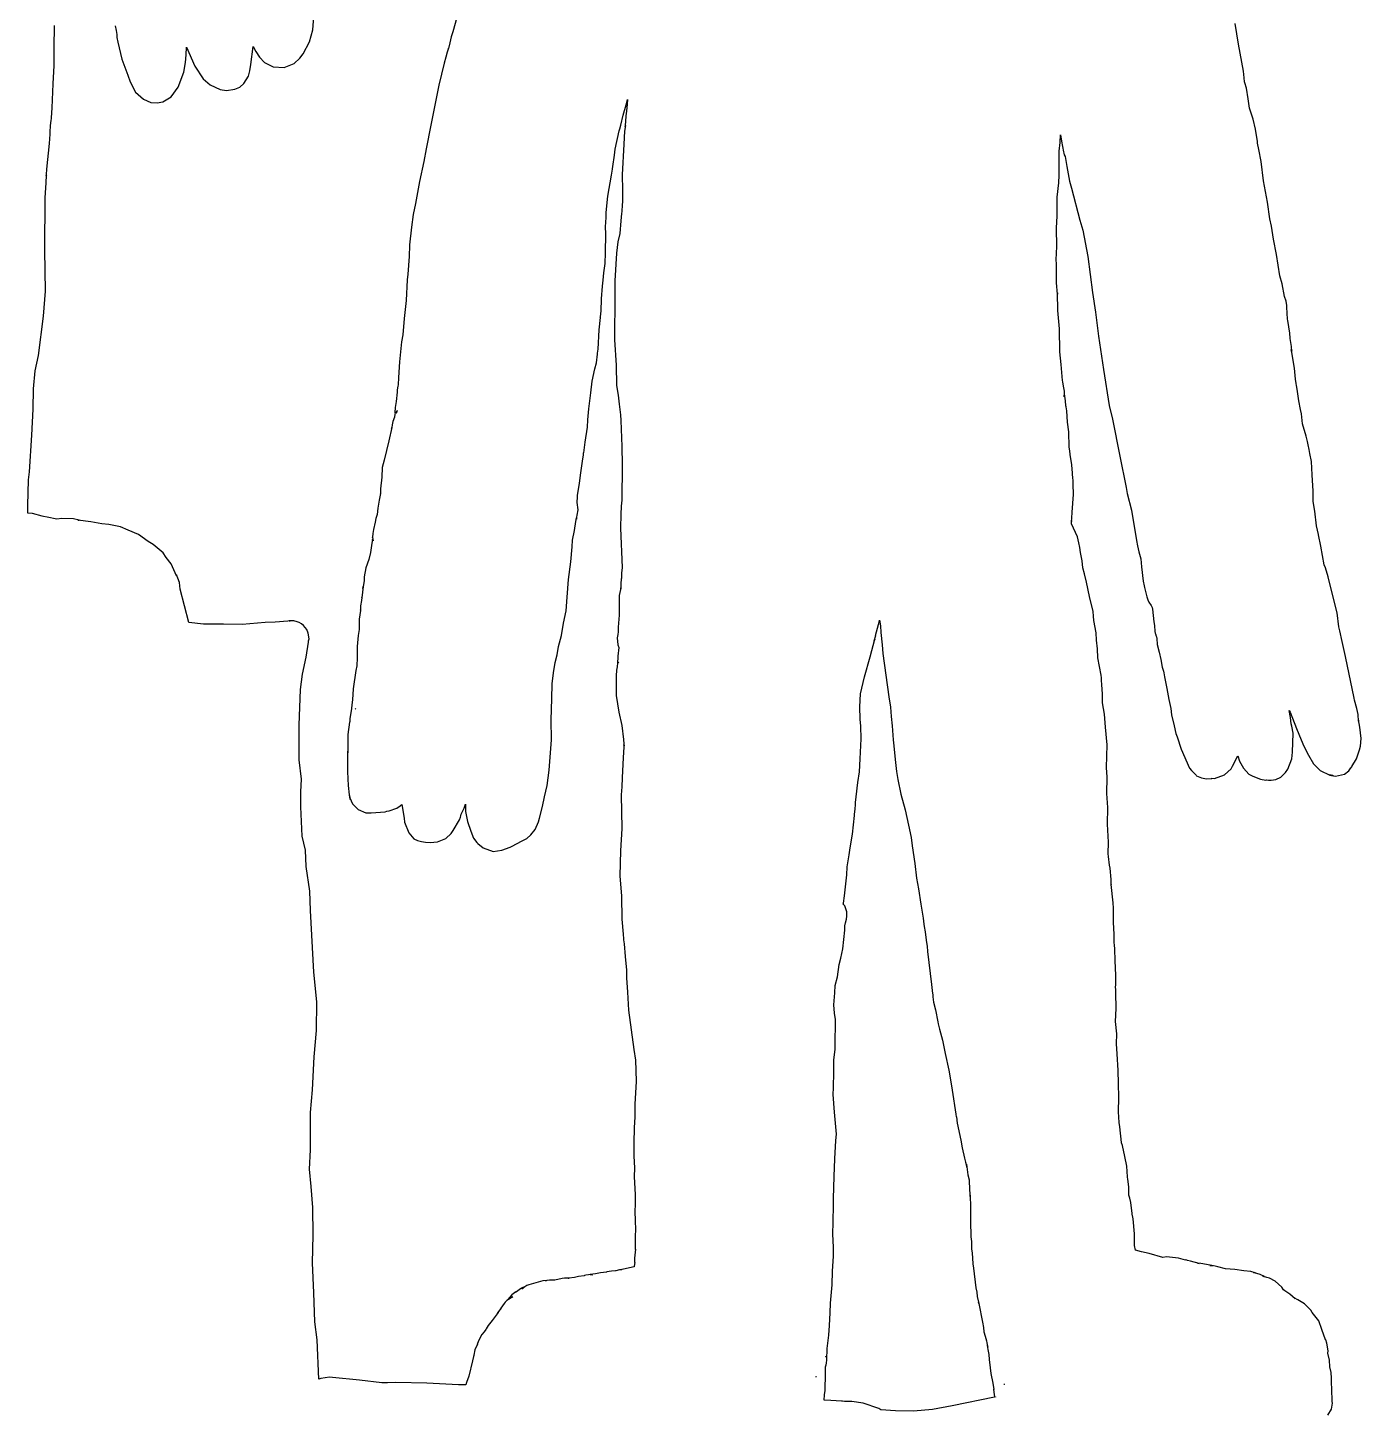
# Model space of a CAD drawing. Extents: x -40 to 800, y 150 to 800.
# Drawn here: x 366.1 to 500.6, y 520.6 to 660.3 of the extents above; entities that cross this region are included whole.
import ezdxf

# ---------------------------------------------------------------- set-up
doc = ezdxf.new("R2010")
doc.units = 0

msp = doc.modelspace()

# ---------------------------------------------------------------- linework, layer by layer
for p, q in [((394.835625, 660.10675), (395.014, 662.318)), ((409.376, 661.347), (408.964, 659.899)), ((368.766, 658.274), (368.821, 660.533)), ((374.925, 660.501), (375.028, 660.011)), ((375.028, 660.011), (375.083, 659.627)), ((375.083, 659.627), (375.08, 659.592)), ((375.08, 659.592), (375.103, 659.313)), ((394.509016, 658.894063), (394.835625, 660.10675)), ((408.809, 659.385), (408.65, 658.776)), ((408.964, 659.899), (408.809, 659.385)), ((488.169, 658.66), (487.836, 660.739)), ((368.776, 656.488), (368.766, 658.274)), ((375.103, 659.313), (375.19, 658.832)), ((375.19, 658.832), (375.600875, 657.145375)), ((382.07, 657.572), (382.108, 658.358)), ((382.108, 658.358), (382.953, 656.44)), ((388.611, 656.59), (388.822, 658.426)), ((388.822, 658.426), (389.115, 657.92)), ((393.875, 657.672), (394.509016, 658.894063)), ((408.516, 658.232875), (408.382, 657.836)), ((408.524, 658.206), (408.516, 658.232875)), ((408.65, 658.776), (408.524, 658.206)), ((488.685, 655.935), (488.169, 658.66)), ((375.600875, 657.145375), (376.2, 655.512)), ((381.846, 655.806), (382.02325, 656.8)), ((382.02325, 656.8), (382.07, 657.572)), ((388.496, 655.97), (388.611, 656.59)), ((389.115, 657.92), (389.487, 657.334)), ((389.487, 657.334), (389.992, 656.798625)), ((389.992, 656.798625), (390.836, 656.345)), ((391.97125, 656.304125), (392.973, 656.69)), ((392.973, 656.69), (393.548875, 657.21925)), ((393.548875, 657.21925), (393.875, 657.672)), ((408.08, 656.725), (407.56, 654.514)), ((408.27, 657.329), (408.08, 656.725)), ((408.382, 657.836), (408.27, 657.329)), ((368.675, 654.641), (368.776, 656.488)), ((376.2, 655.512), (376.430125, 654.856)), ((381.271, 654.317), (381.846, 655.806)), ((382.953, 656.44), (383.803125, 655.146125)), ((387.897, 654.679), (388.349125, 655.417125)), ((388.349125, 655.417125), (388.496, 655.97)), ((390.836, 656.345), (391.97125, 656.304125)), ((488.752, 655.251), (488.685, 655.935)), ((488.796375, 654.85525), (488.752, 655.251)), ((368.564, 652.234), (368.675, 654.641)), ((376.430125, 654.856), (376.967, 653.816)), ((376.967, 653.816), (377.763125, 653.086)), ((380.557, 653.343), (381.271, 654.317)), ((383.803125, 655.146125), (384.510422, 654.535234)), ((384.510422, 654.535234), (385.509, 654.09)), ((385.509, 654.09), (386.133, 653.962)), ((386.133, 653.962), (386.99325, 654.093625)), ((386.99325, 654.093625), (387.477375, 654.321578)), ((387.477375, 654.321578), (387.897, 654.679)), ((407.56, 654.514), (406.738, 650.495)), ((488.804, 654.752), (488.796375, 654.85525)), ((488.972, 654.194125), (488.804, 654.752)), ((489.167, 653.148), (488.972, 654.194125)), ((377.763125, 653.086), (378.527, 652.767)), ((378.527, 652.767), (379.152156, 652.721016)), ((379.152156, 652.721016), (379.72275, 652.846875)), ((379.72275, 652.846875), (380.557, 653.343)), ((426.132, 651.487), (426.437, 652.528)), ((426.437, 652.528), (426.566, 653.064)), ((426.566, 653.064), (426.505, 652.182)), ((489.289, 652.188), (489.167, 653.148)), ((368.463, 650.877), (368.501, 651.203)), ((368.501, 651.203), (368.564, 652.234)), ((425.894, 650.476), (426.132, 651.487)), ((426.408, 651.424), (426.359, 650.833)), ((426.459, 651.881), (426.408, 651.424)), ((426.468, 651.944), (426.459, 651.881)), ((426.505, 652.182), (426.468, 651.944)), ((489.655, 651.069), (489.289, 652.188)), ((489.875, 650.069), (489.655, 651.069)), ((368.365, 649.908), (368.396, 650.318)), ((368.376, 649.741), (368.365, 649.908)), ((368.372, 649.578), (368.376, 649.741)), ((368.396, 650.318), (368.441, 650.802)), ((368.441, 650.802), (368.463, 650.877)), ((406.738, 650.495), (406.261, 648.101)), ((425.342, 648.065), (425.751, 649.912)), ((425.751, 649.912), (425.805, 650.123)), ((425.805, 650.123), (425.894, 650.476)), ((426.279, 649.861), (426.204, 648.575)), ((426.363, 650.428), (426.279, 649.861)), ((426.348, 650.47), (426.34575, 650.335375)), ((426.34575, 650.335375), (426.363, 650.428)), ((426.359, 650.833), (426.348, 650.47)), ((490.084, 648.833), (489.875, 650.069)), ((368.033, 646.036), (368.297, 648.622)), ((368.297, 648.622), (368.372, 649.578)), ((426.204, 648.575), (426.038, 645.472)), ((470.105, 647.848), (470.195, 648.727)), ((470.195, 648.727), (470.23, 649.516)), ((470.23, 649.516), (470.32, 648.878)), ((470.32, 648.878), (470.537, 647.774)), ((490.092, 648.656), (490.084, 648.833)), ((490.215, 648.03), (490.092, 648.656)), ((406.04, 646.812), (405.592, 644.798)), ((406.261, 648.101), (406.04, 646.812)), ((425.084, 646.323), (425.263, 647.454)), ((425.263, 647.454), (425.342, 648.065)), ((470.09, 645.428), (470.105, 647.848)), ((470.537, 647.774), (470.559, 647.669)), ((470.559, 647.669), (470.607, 647.492)), ((470.607, 647.492), (470.688, 647.305)), ((470.688, 647.305), (470.883, 646.297)), ((490.464, 646.806), (490.215, 648.03)), ((490.706, 644.881), (490.464, 646.806)), ((367.969, 644.658), (367.995, 645.423)), ((367.979, 645.383), (367.987, 645.482)), ((367.995, 645.423), (367.979, 645.383)), ((367.987, 645.482), (367.994, 645.455)), ((367.99, 645.502), (368.033, 646.036)), ((367.994, 645.455), (367.99, 645.502)), ((424.608, 643.315), (424.97, 645.448)), ((424.97, 645.448), (425.055, 646.047)), ((425.055, 646.06), (425.084, 646.323)), ((425.055, 646.047), (425.056875, 646.089125)), ((425.056875, 646.089125), (425.055, 646.06)), ((426.038, 645.472), (426.065, 643.938)), ((470.056, 644.657), (470.09, 645.428)), ((470.883, 646.297), (471.146, 644.822)), ((367.86, 643.152), (367.969, 644.658)), ((405.592, 644.798), (405.215, 642.582)), ((469.884, 643.205), (470.056, 644.657)), ((471.146, 644.822), (471.344, 644.132)), ((471.344, 644.132), (472.184, 640.916)), ((491.108, 642.717), (490.706, 644.881)), ((367.817, 637.882), (367.86, 643.152)), ((424.427, 641.672), (424.608, 643.315)), ((426.082, 642.756), (426.041, 642.456)), ((426.065, 643.938), (426.082, 642.756)), ((469.884, 641.323), (469.884, 643.205)), ((491.333, 641.027), (491.108, 642.717)), ((404.961, 641.464), (404.785, 640.189)), ((405.215, 642.582), (404.961, 641.464)), ((424.42, 641.158), (424.427, 641.672)), ((425.979, 641.562), (425.894, 640.838)), ((425.994, 641.784), (425.979, 641.562)), ((426.041, 642.456), (425.994, 641.784)), ((469.82, 640.108), (469.884, 641.323)), ((404.785, 640.189), (404.613, 638.425)), ((424.368, 640.218), (424.42, 641.158)), ((424.395, 639.516), (424.368, 640.218)), ((425.894, 640.838), (425.789, 639.571)), ((469.859, 638.24), (469.82, 640.108)), ((472.184, 640.916), (472.484, 639.886)), ((472.484, 639.886), (472.984, 637.227)), ((491.486, 640.284), (491.333, 641.027)), ((491.695, 638.989), (491.486, 640.284)), ((404.613, 638.425), (404.61, 638.376)), ((424.349, 637.605), (424.395, 639.516)), ((425.608, 638.705), (425.46, 637.56)), ((425.789, 639.571), (425.608, 638.705)), ((492.014, 637.444), (491.695, 638.989)), ((367.893, 633.731), (367.817, 637.882)), ((404.574, 637.228), (404.438, 635.465)), ((404.61, 638.376), (404.574, 637.228)), ((424.316, 636.523), (424.349, 637.605)), ((425.46, 637.56), (425.306, 634.773)), ((469.808, 636.889), (469.859, 638.24)), ((472.984, 637.227), (473.467, 633.593)), ((492.333, 635.282), (492.014, 637.444)), ((424.179, 635.603), (424.316, 636.523)), ((469.821, 636.498), (469.808, 636.889)), ((469.821, 636.447), (469.821, 636.498)), ((469.821, 635.827), (469.821, 636.447)), ((469.825, 634.572), (469.821, 635.827)), ((404.376, 634.895), (404.274, 632.789)), ((404.438, 635.465), (404.376, 634.895)), ((423.941, 632.955), (424.038, 634.232)), ((424.038, 634.232), (424.116, 634.856)), ((424.116, 634.856), (424.179, 635.603)), ((425.306, 634.773), (425.3, 632.448)), ((469.937, 633.424), (469.825, 634.572)), ((492.575, 634.493), (492.333, 635.282)), ((492.798, 633.201), (492.575, 634.493)), ((367.688, 631.218), (367.893, 633.731)), ((423.917, 631.756), (423.941, 632.952)), ((423.941, 632.952), (423.941, 632.955)), ((469.975, 631.792), (469.934, 633.589)), ((469.934, 633.589), (469.937, 633.424)), ((473.467, 633.593), (473.77, 631.611)), ((492.986, 632.737), (492.798, 633.201)), ((404.274, 632.789), (404.051, 630.994)), ((423.854, 631.155), (423.917, 631.756)), ((425.3, 632.448), (425.261, 629.661)), ((470.142, 629.939), (469.975, 631.792)), ((473.77, 631.611), (474.046, 629.193)), ((493.056, 632.29), (492.986, 632.737)), ((493.06, 632.127), (493.056, 632.29)), ((493.108, 630.925), (493.06, 632.127)), ((367.194, 627.272), (367.688, 631.218)), ((404.051, 630.994), (403.912, 629.325)), ((423.73, 629.86), (423.838, 631.073)), ((423.834, 631.078), (423.854, 631.155)), ((423.838, 631.073), (423.834, 631.078)), ((493.135, 630.79), (493.108, 630.925)), ((493.365, 629.523), (493.135, 630.79)), ((403.912, 629.325), (403.787, 628.621)), ((423.613, 627.889), (423.73, 629.86)), ((425.261, 629.661), (425.263, 628.822)), ((425.263, 628.822), (425.444, 626.265)), ((470.155, 627.611), (470.142, 629.939)), ((474.046, 629.193), (474.569, 625.839)), ((493.381, 629.01), (493.365, 629.523)), ((493.394, 628.968), (493.381, 629.01)), ((493.506, 628.172), (493.394, 628.968)), ((366.845, 625.702), (367.194, 627.272)), ((403.787, 628.621), (403.605, 626.63)), ((423.44, 626.508), (423.538, 627.378)), ((423.538, 627.378), (423.554, 627.486)), ((423.554, 627.486), (423.613, 627.889)), ((470.291, 626.356), (470.155, 627.611)), ((493.564, 627.568), (493.487, 627.87)), ((493.487, 627.87), (493.568875, 627.681625)), ((493.568875, 627.681625), (493.506, 628.172)), ((493.823, 625.977), (493.564, 627.568)), ((403.605, 626.63), (403.488, 625.022)), ((423.023, 624.677), (423.296, 625.9)), ((423.296, 625.9), (423.44, 626.508)), ((425.444, 626.265), (425.478, 624.219)), ((470.441, 624.728), (470.291, 626.356)), ((474.569, 625.839), (475.124, 622.229)), ((493.912, 624.853), (493.823, 625.977)), ((366.678625, 623.884125), (366.845, 625.702)), ((403.488, 625.022), (403.452, 624.295)), ((422.876, 623.485), (423.023, 624.677)), ((470.459, 624.59), (470.441, 624.728)), ((470.544, 624.151), (470.459, 624.59)), ((493.979, 624.43), (493.912, 624.853)), ((366.651, 621.854), (366.678625, 623.884125)), ((403.337, 623.555), (403.238, 622.604)), ((403.346, 623.782), (403.337, 623.564)), ((403.337, 623.564), (403.337, 623.559)), ((403.337, 623.559), (403.337, 623.555)), ((403.412, 624.148), (403.346, 623.782)), ((403.452, 624.295), (403.412, 624.148)), ((422.665, 621.87), (422.876, 623.485)), ((425.478, 624.219), (425.63, 623.268)), ((425.63, 623.268), (425.738, 622.35)), ((470.624, 623.659), (470.544, 624.151)), ((470.574, 623.119), (470.585, 623.257)), ((470.579, 623.132), (470.574, 623.119)), ((470.585, 623.257), (470.579, 623.132)), ((470.585, 623.257), (470.585, 623.257)), ((470.647, 623.443), (470.624, 623.659)), ((470.643, 623.392), (470.647, 623.443)), ((470.673, 623.149), (470.643, 623.392)), ((470.75, 622.686), (470.673, 623.149)), ((494.031, 624.238), (493.979, 624.43)), ((494.107, 623.877), (494.031, 624.238)), ((494.268, 622.687), (494.107, 623.877)), ((366.505, 619.228), (366.651, 621.854)), ((403.168, 622.018), (403.132, 621.507)), ((403.238, 622.604), (403.168, 622.018)), ((403.213, 621.458), (403.338, 621.688)), ((403.352, 621.706), (403.304, 621.568)), ((403.338, 621.688), (403.349, 621.701)), ((403.349, 621.701), (403.351, 621.705)), ((403.351, 621.705), (403.352, 621.706)), ((422.572, 620.757), (422.665, 621.87)), ((425.738, 622.35), (425.864, 621.286)), ((470.78, 622.19), (470.75, 622.686)), ((470.802, 622.081875), (470.78, 622.19)), ((470.857, 621.676), (470.802, 622.081875)), ((470.948, 620.543), (470.857, 621.676)), ((475.124, 622.229), (475.484, 620.828)), ((494.427, 621.818), (494.268, 622.687)), ((494.525, 621.388), (494.427, 621.818)), ((402.851, 620.281), (402.79925, 619.984625)), ((402.913, 620.591), (402.851, 620.281)), ((403.074, 621.047), (402.913, 620.591)), ((403.121, 621.34), (403.074, 621.047)), ((403.135, 621.484), (403.121, 621.34)), ((403.132, 621.507), (403.135, 621.484)), ((403.304, 621.568), (403.213, 621.458)), ((422.531, 620.044), (422.572, 620.757)), ((425.864, 621.286), (425.887, 620.704)), ((425.887, 620.704), (425.989, 618.07)), ((471.054, 619.547), (470.948, 620.543)), ((475.484, 620.828), (476.2, 617.112)), ((494.635, 620.367), (494.525, 621.388)), ((495.008, 619.132), (494.635, 620.367)), ((366.282, 615.534), (366.505, 619.228)), ((402.806, 619.998), (402.519, 618.639)), ((402.789125, 619.919453), (402.806, 619.998)), ((402.79925, 619.984625), (402.789125, 619.919453)), ((422.319, 618.506), (422.531, 620.044)), ((471.098, 618.004), (471.054, 619.547)), ((495.122, 618.574), (495.008, 619.132)), ((402.519, 618.639), (402.046, 616.715)), ((422.15525, 617.43675), (422.156, 617.455)), ((422.156, 617.455), (422.319, 618.506)), ((425.989, 618.07), (426.046, 616.226)), ((471.173, 617.637), (471.098, 618.004)), ((471.209, 617.287), (471.173, 617.637)), ((495.199, 618.238), (495.122, 618.574)), ((495.299, 617.784), (495.199, 618.238)), ((495.358, 617.391), (495.299, 617.784)), ((402.046, 616.715), (401.853, 615.953)), ((421.858, 615.417), (422.083, 616.823)), ((422.083, 616.823), (422.129, 617.207)), ((422.129, 617.207), (422.15525, 617.43675)), ((426.046, 616.226), (425.991, 612.622)), ((471.371, 616.249), (471.209, 617.287)), ((471.424, 615.379), (471.371, 616.249)), ((476.2, 617.112), (476.862, 613.952)), ((495.54, 616.576), (495.358, 617.391)), ((495.609, 615.216), (495.54, 616.576)), ((366.122, 612.142), (366.184, 614.735)), ((366.184, 614.735), (366.282, 615.534)), ((401.795, 614.975), (401.681, 613.828)), ((401.853, 615.953), (401.795, 614.975)), ((421.744, 614.4), (421.858, 615.417)), ((471.435, 615.255), (471.424, 615.379)), ((471.443, 615.229), (471.435, 615.255)), ((471.474, 614.996), (471.443, 615.229)), ((471.498, 614.602), (471.474, 614.996)), ((495.698, 613.577), (495.609, 615.216)), ((401.6825, 613.325375), (401.653, 613.187)), ((401.681, 613.828), (401.679, 613.749)), ((401.679, 613.749), (401.679, 613.265)), ((401.679, 613.265), (401.6825, 613.325375)), ((421.545, 613.134), (421.744, 614.4)), ((471.5, 614.516), (471.498, 614.602)), ((471.505, 614.378), (471.5, 614.516)), ((471.517, 613.965), (471.505, 614.378)), ((471.528, 613.536), (471.517, 613.965)), ((471.533, 613.227), (471.528, 613.536)), ((476.862, 613.952), (476.967, 613.357)), ((476.967, 613.357), (477.372, 611.648)), ((495.7, 613.551), (495.698, 613.577)), ((495.709, 612.579), (495.7, 613.551)), ((366.105, 611.357), (366.122, 612.142)), ((401.396, 611.868), (401.349, 611.236)), ((401.497, 612.474), (401.396, 611.868)), ((401.555, 612.672), (401.497, 612.474)), ((401.653, 613.187), (401.555, 612.672)), ((421.515, 612.45), (421.524, 612.991)), ((421.590375, 611.705375), (421.515, 612.45)), ((421.524, 612.991), (421.545, 613.134)), ((425.934, 612.023), (425.919, 611.271)), ((425.975, 612.397), (425.934, 612.023)), ((425.991, 612.622), (425.975, 612.397)), ((471.408, 611.447), (471.533, 613.227)), ((495.739, 612.334), (495.709, 612.579)), ((495.885, 611.561), (495.739, 612.334)), ((366.578, 611.313), (366.105, 611.357)), ((367.576, 611.064), (366.578, 611.313)), ((367.687, 611.018), (367.576, 611.064)), ((368.083, 610.96), (367.687, 611.018)), ((369.027, 610.767), (368.083, 610.96)), ((369.535875, 610.8285), (369.027, 610.767)), ((370.716, 610.788), (369.535875, 610.8285)), ((371.294, 610.66475), (370.716, 610.788)), ((371.173, 610.66), (371.294, 610.66475)), ((372.468, 610.498), (371.173, 610.66)), ((373.58, 610.278), (372.468, 610.498)), ((401.202, 610.81), (401.126, 610.451)), ((401.349, 611.236), (401.202, 610.81)), ((421.219, 609.624), (421.365, 610.514)), ((421.365, 610.514), (421.432, 610.873)), ((421.416875, 610.7485), (421.515, 611.143)), ((421.432, 610.873), (421.416875, 610.7485)), ((421.515, 611.143), (421.590375, 611.705375)), ((425.919, 611.271), (425.861, 609.842)), ((471.346, 610.272), (471.328, 610.609)), ((471.328, 610.609), (471.3385, 610.518375)), ((471.3385, 610.518375), (471.373, 610.862)), ((471.373, 610.862), (471.408, 611.447)), ((477.372, 611.648), (477.897, 608.59)), ((496.056, 610.098), (495.885, 611.561)), ((374.27925, 610.23075), (373.58, 610.278)), ((375.451, 609.99), (374.27925, 610.23075)), ((376.237, 609.65), (375.451, 609.99)), ((377.284, 609.195), (376.237, 609.65)), ((378.247, 608.506), (377.284, 609.195)), ((400.885, 609.323), (400.866, 608.93)), ((400.954, 609.728), (400.885, 609.323)), ((401.126, 610.451), (400.954, 609.728)), ((421.039, 608.649), (421.219, 609.624)), ((425.861, 609.842), (426.022, 605.888)), ((471.945, 608.973), (471.346, 610.272)), ((496.247, 609.219), (496.056, 610.098)), ((496.256, 609.176), (496.247, 609.219)), ((496.474, 608.032), (496.256, 609.176)), ((378.77, 608.212875), (378.247, 608.506)), ((379.746, 607.346), (378.77, 608.212875)), ((400.751, 608.1), (400.656, 607.386)), ((400.85, 608.748), (400.751, 608.1)), ((400.937, 608.555), (400.85, 608.748)), ((400.866, 608.93), (400.871, 608.903)), ((400.871, 608.903), (400.881, 608.951)), ((400.881, 608.951), (400.873, 608.897)), ((400.873, 608.897), (400.937, 608.555)), ((420.855, 606.459), (421.009, 607.964)), ((421.009, 607.964), (421.039, 608.649)), ((472.078, 608.361), (471.945, 608.973)), ((472.189, 607.897), (472.078, 608.361)), ((472.238, 607.408), (472.189, 607.897)), ((477.897, 608.59), (478.008, 608.054)), ((478.008, 608.054), (478.139, 607.446)), ((496.477, 608.021), (496.474, 608.032)), ((496.827, 606.165), (496.477, 608.021)), ((380.068, 606.893), (379.746, 607.346)), ((380.571, 606.245625), (380.068, 606.893)), ((400.495, 606.691), (400.194, 605.857)), ((400.656, 607.386), (400.495, 606.691)), ((420.627, 604.688), (420.855, 606.459)), ((472.428, 606.538), (472.238, 607.408)), ((472.466, 605.862), (472.428, 606.538)), ((478.139, 607.446), (478.344, 606.761)), ((478.344, 606.761), (478.4, 605.954)), ((381.104, 605.05), (380.571, 606.245625)), ((381.227, 604.799), (381.093875, 605.142)), ((381.093875, 605.142), (381.104, 605.05)), ((400.039625, 604.9535), (400.027, 604.527)), ((400.194, 605.857), (400.039625, 604.9535)), ((425.977, 605.322), (425.968, 604.817)), ((426.022, 605.888), (425.977, 605.322)), ((472.639, 605.252), (472.466, 605.862)), ((472.84, 604.414), (472.639, 605.252)), ((478.4, 605.954), (478.568, 604.513)), ((496.94, 605.843), (496.827, 606.165)), ((497.218, 604.927), (496.94, 605.843)), ((497.682, 603.01), (497.218, 604.927)), ((381.4055, 604.376375), (381.227, 604.799)), ((381.479, 603.692), (381.4055, 604.376375)), ((382.342, 600.329), (381.479, 603.692)), ((399.926, 603.979), (399.803, 602.82)), ((400.027, 604.527), (399.888, 603.776)), ((399.888, 603.776), (399.926, 603.979)), ((420.479, 602.907), (420.627, 604.688)), ((425.877, 603.676), (425.7415, 603.06575)), ((425.906375, 603.82775), (425.877, 603.676)), ((425.909, 604.256), (425.896, 603.734)), ((425.896, 603.723), (425.906375, 603.82775)), ((425.896, 603.734), (425.896, 603.723)), ((425.944, 604.713), (425.909, 604.256)), ((425.968, 604.817), (425.944, 604.713)), ((473.142, 602.942), (472.84, 604.414)), ((478.568, 604.513), (478.669, 604.019)), ((478.669, 604.019), (478.71, 603.877)), ((478.71, 603.877), (478.932, 602.928)), ((399.745, 602.556), (399.67, 602.009)), ((399.799875, 602.8725), (399.745, 602.556)), ((399.803, 602.82), (399.799875, 602.8725)), ((420.384, 601.503), (420.479, 602.907)), ((425.7415, 603.06575), (425.726, 601.317)), ((473.528, 601.439), (473.142, 602.942)), ((478.932, 602.928), (478.932, 602.925)), ((478.932, 602.925), (478.997, 602.724)), ((478.997, 602.724), (479.035, 602.63)), ((479.035, 602.63), (479.146, 602.39)), ((479.146, 602.39), (479.358, 602.065)), ((498.124, 601.326), (497.682, 603.01)), ((399.64, 601.557), (399.524, 600.657)), ((399.647, 601.607), (399.64, 601.557)), ((399.655, 601.573), (399.647, 601.607)), ((399.668, 601.791), (399.655, 601.684)), ((399.655, 601.684), (399.655, 601.573)), ((399.67, 602.009), (399.657, 601.772)), ((399.657, 601.772), (399.668, 601.791)), ((420.134, 600.257), (420.384, 601.503)), ((425.724, 601.07), (425.633, 599.878)), ((425.726, 601.317), (425.724, 601.07)), ((473.55, 600.976), (473.528, 601.439)), ((473.55, 600.974), (473.55, 600.976)), ((473.593, 600.551), (473.55, 600.974)), ((479.358, 602.065), (479.455, 601.862)), ((479.455, 601.862), (479.499, 601.695)), ((479.499, 601.695), (479.635, 600.414)), ((498.3, 599.909), (498.124, 601.326)), ((383.835, 600.182), (382.342, 600.329)), ((385.856, 600.184), (383.835, 600.182)), ((387.738, 600.147), (385.856, 600.184)), ((390.061, 600.331), (387.738, 600.147)), ((391.06, 600.366), (390.061, 600.331)), ((392.34, 600.471), (391.06, 600.366)), ((392.457, 600.493), (392.34, 600.471)), ((392.549, 600.493), (392.457, 600.493)), ((392.592, 600.493), (392.509, 600.487)), ((392.509, 600.487), (392.549, 600.493)), ((392.671, 600.493), (392.592, 600.493)), ((392.682, 600.493), (392.665, 600.5)), ((392.665, 600.5), (392.671, 600.493)), ((392.945, 600.491), (392.682, 600.493)), ((393.261, 600.417), (392.945, 600.491)), ((393.464, 600.336), (393.261, 600.417)), ((393.698, 600.203), (393.464, 600.336)), ((393.911, 600.034), (393.698, 600.203)), ((394.23, 599.635), (393.911, 600.034)), ((394.397, 599.247), (394.23, 599.635)), ((399.527, 599.615), (399.432, 599.027)), ((399.524, 600.657), (399.527, 599.615)), ((419.907, 599.018), (420.134, 600.257)), ((425.64125, 599.379625), (425.6, 599.138)), ((425.633, 599.878), (425.648, 599.388)), ((425.648, 599.388), (425.64125, 599.379625)), ((451.582, 599.029), (451.974, 600.5)), ((451.974, 600.5), (451.989, 600.562)), ((451.989, 600.562), (451.995, 600.568)), ((451.995, 600.568), (452.066, 600.015)), ((452.066, 600.015), (452.112, 599.319)), ((452.112, 599.319), (452.251, 598.086)), ((473.839, 599.279), (473.593, 600.551)), ((479.635, 600.414), (479.722, 600.038)), ((479.708, 599.975), (479.691, 599.831)), ((479.691, 599.831), (479.724, 599.622)), ((479.712, 600.029), (479.708, 600.029)), ((479.708, 600.029), (479.708, 600.025)), ((479.708, 600.025), (479.708, 599.975)), ((479.722, 600.038), (479.712, 600.029)), ((479.724, 599.622), (479.736, 599.53)), ((479.736, 599.53), (479.749, 599.468)), ((479.749, 599.468), (479.749, 599.416)), ((479.749, 599.416), (479.78, 599.258)), ((498.408, 599.49), (498.3, 599.909)), ((498.617, 598.43), (498.408, 599.49)), ((394.173, 596.835), (394.41, 598.345)), ((394.467, 598.697), (394.397, 599.247)), ((394.41, 598.345), (394.425, 598.497)), ((394.425, 598.497), (394.467, 598.697)), ((399.432, 599.027), (399.31, 597.931)), ((399.31, 597.931), (399.331, 596.559)), ((419.483, 597.092), (419.621, 597.905)), ((419.621, 597.905), (419.907, 599.018)), ((425.6, 599.138), (425.532, 598.787875)), ((425.532, 598.787875), (425.596, 598.101)), ((425.596, 598.101), (425.598, 598.09)), ((425.598, 598.09), (425.714, 597.824)), ((451.032, 596.864), (451.503, 598.67)), ((451.445, 598.495), (451.608375, 599.022625)), ((451.503, 598.67), (451.445, 598.495)), ((451.608375, 599.022625), (451.582, 599.029)), ((452.251, 598.086), (452.333, 597.199)), ((473.861, 598.57), (473.839, 599.279)), ((473.955, 597.694), (473.861, 598.57)), ((479.78, 599.258), (479.803, 599.192)), ((479.803, 599.192), (479.882, 598.958)), ((479.882, 598.958), (479.9, 598.905)), ((479.9, 598.905), (479.926, 598.707)), ((479.926, 598.707), (479.982, 598.11)), ((479.982, 598.11), (479.982, 598.104)), ((479.982, 598.104), (480.173, 597.338)), ((498.963, 596.896), (498.617, 598.43)), ((393.810625, 595.144125), (394.173, 596.835)), ((399.331, 596.556), (399.301, 596.173)), ((399.331, 596.559), (399.331, 596.556)), ((419.297, 596.301), (419.483, 597.092)), ((425.604, 596.935), (425.554, 596.181)), ((425.714, 597.824), (425.604, 596.935)), ((450.486, 594.842), (451.032, 596.864)), ((452.333, 597.199), (452.934, 592.849)), ((474.008, 596.76), (473.955, 597.694)), ((474.332, 595.017), (474.008, 596.76)), ((480.173, 597.338), (480.336, 596.617)), ((480.336, 596.617), (480.483, 595.84)), ((499.838, 592.705), (498.963, 596.896)), ((393.614, 593.571), (393.810625, 595.144125)), ((399.197, 595.511), (398.915, 593.644)), ((399.278, 595.954), (399.197, 595.511)), ((399.301, 596.173), (399.278, 595.954)), ((418.987, 594.139), (419.098, 595.266)), ((419.098, 595.266), (419.297, 596.301)), ((425.48, 595.503), (425.449, 594.997)), ((425.508, 595.731), (425.48, 595.503)), ((425.527, 595.804), (425.508, 595.731)), ((425.541, 595.968), (425.527, 595.804)), ((425.554, 596.181), (425.541, 595.968)), ((425.664, 596.362), (425.604, 596.257)), ((425.604, 596.257), (425.623, 596.317)), ((425.623, 596.317), (425.664, 596.362)), ((480.483, 595.84), (480.612, 595.429)), ((480.612, 595.429), (480.6115, 595.4205)), ((480.6115, 595.4205), (480.641, 595.25)), ((480.641, 595.25), (480.705, 594.874)), ((418.939, 592.647), (418.987, 594.139)), ((425.449, 594.997), (425.434, 593.55)), ((450.054, 593.135), (450.486, 594.842)), ((474.351, 594.761), (474.332, 595.017)), ((474.366, 594.493), (474.351, 594.761)), ((474.387, 594.09), (474.366, 594.493)), ((474.46, 593.108), (474.387, 594.09)), ((480.705, 594.874), (480.966, 593.675)), ((393.45725, 589.99075), (393.614, 593.571)), ((398.837, 592.536), (398.777, 592.049)), ((398.915, 593.644), (398.837, 592.536)), ((418.881, 590.536), (418.939, 592.647)), ((425.434, 593.55), (425.438, 592.979)), ((425.438, 592.979), (425.694875, 591.311125)), ((450.005, 591.831), (450.054, 593.135)), ((452.934, 592.849), (453.092, 591.795)), ((474.479, 592.253), (474.46, 593.108)), ((480.966, 593.675), (481.166, 592.585)), ((481.166, 592.585), (481.355, 591.673)), ((499.876, 592.523), (499.838, 592.705)), ((499.884, 592.502), (499.876, 592.523)), ((500.108, 591.67), (499.884, 592.502)), ((398.75, 591.68), (398.594, 590.637)), ((398.777, 592.047), (398.75, 591.68)), ((398.777, 592.049), (398.777, 592.047)), ((399.188, 591.664), (399.118, 591.609)), ((399.118, 591.609), (399.143, 591.634)), ((399.143, 591.634), (399.188, 591.664)), ((399.188, 591.664), (399.188, 591.664)), ((425.694875, 591.311125), (426.008, 589.956)), ((450.031, 590.588), (450.005, 591.831)), ((453.092, 591.795), (453.161, 590.857)), ((474.673, 591.088), (474.479, 592.253)), ((474.775, 589.775), (474.673, 591.088)), ((481.355, 591.673), (481.413, 591.044)), ((481.413, 591.044), (481.687, 589.925)), ((493.412, 590.775), (493.299, 591.478)), ((493.299, 591.478), (493.391, 591.303)), ((493.391, 591.303), (494.023, 589.666)), ((500.246, 591.05), (500.108, 591.67)), ((500.282, 590.395), (500.246, 591.05)), ((393.47, 586.487), (393.45725, 589.99075)), ((398.562, 590.292), (398.394, 589.028)), ((398.569, 590.333), (398.562, 590.292)), ((398.594, 590.637), (398.569, 590.333)), ((418.912, 588.521), (418.881, 590.536)), ((426.008, 589.956), (426.156, 588.535)), ((450.106, 589.884), (450.031, 590.588)), ((450.139, 588.612), (450.106, 589.884)), ((453.161, 590.857), (453.255, 589.915)), ((453.255, 589.915), (453.352, 588.514)), ((474.942, 587.988), (474.775, 589.775)), ((481.687, 589.925), (481.869, 589.142)), ((493.501, 590.118), (493.412, 590.775)), ((493.557, 589.889), (493.501, 590.118)), ((493.677, 589.194), (493.557, 589.889)), ((494.023, 589.666), (494.499, 588.501)), ((500.285, 590.504), (500.27825, 590.39025)), ((500.27825, 590.39025), (500.282, 590.395)), ((500.331, 590.14), (500.285, 590.504)), ((500.417, 589.786), (500.331, 590.14)), ((500.555, 588.654), (500.417, 589.786)), ((398.394, 589.028), (398.388, 587.343)), ((418.669, 585.459), (418.912, 588.521)), ((426.156, 588.535), (426.189, 588.098)), ((450.027, 586.576), (450.139, 588.612)), ((453.352, 588.514), (453.433, 587.905)), ((481.869, 589.142), (481.97725, 588.824125)), ((481.97725, 588.824125), (481.988, 588.825)), ((481.988, 588.825), (482.4, 587.552)), ((493.632, 587.274), (493.677, 589.194)), ((494.499, 588.501), (494.756, 587.865)), ((500.46, 587.882), (500.555, 588.654)), ((398.357, 587.04), (398.354, 586.003)), ((398.375875, 587.349), (398.357, 587.04)), ((398.388, 587.184), (398.375875, 587.349)), ((398.388, 587.343), (398.388, 587.184)), ((426.135, 586.732), (426.022, 584.691)), ((426.201, 587.777), (426.135, 586.732)), ((426.189, 588.098), (426.194, 588.079)), ((426.194, 588.079), (426.194, 588.055)), ((426.194, 588.055), (426.197, 588.072)), ((426.197, 588.072), (426.228, 587.913)), ((426.228, 587.913), (426.197, 587.998)), ((426.197, 587.998), (426.201, 587.777)), ((453.433, 587.905), (453.551, 586.509)), ((474.852, 585.726), (474.942, 587.988)), ((482.4, 587.552), (483.249, 585.639)), ((487.586, 585.849), (488.102, 586.878)), ((488.102, 586.878), (488.28175, 586.344625)), ((493.556, 586.607875), (493.632, 587.274)), ((494.756, 587.865), (495.242, 586.974)), ((495.242, 586.974), (495.727, 586.083)), ((500.072875, 586.600625), (500.376, 587.483)), ((500.376, 587.483), (500.46, 587.882)), ((393.714, 584.558), (393.47, 586.487)), ((398.354, 586.003), (398.335, 585.312)), ((418.479, 583.914), (418.669, 585.459)), ((449.961, 585.297), (450.027, 586.576)), ((453.551, 586.509), (453.712, 585.299)), ((474.923, 584.742), (474.852, 585.726)), ((483.249, 585.639), (483.446, 585.429)), ((483.446, 585.429), (483.905, 584.937)), ((486.754, 584.966), (487.43925, 585.579625)), ((487.43925, 585.579625), (487.586, 585.849)), ((488.28175, 586.344625), (488.67, 585.644)), ((488.67, 585.644), (489.225, 585.044125)), ((492.903, 585.199), (493.15, 585.554)), ((493.15, 585.554), (493.556, 586.607875)), ((495.727, 586.083), (496.400125, 585.413375)), ((496.400125, 585.413375), (497.398, 584.944)), ((498.848, 585.046), (499.311125, 585.388625)), ((499.311125, 585.388625), (499.517, 585.687)), ((499.513, 585.679), (499.524, 585.693)), ((499.517, 585.687), (499.513, 585.679)), ((499.524, 585.693), (499.546, 585.715)), ((499.546, 585.715), (499.559, 585.742)), ((499.559, 585.742), (499.575, 585.765)), ((499.575, 585.765), (499.584, 585.773)), ((499.584, 585.773), (499.589, 585.782)), ((499.589, 585.782), (499.632, 585.842)), ((499.604, 585.815), (500.072875, 586.600625)), ((499.632, 585.842), (499.604, 585.815)), ((393.654, 583.278), (393.714, 584.558)), ((398.335, 585.312), (398.389, 584.575)), ((398.389, 584.575), (398.421, 583.903)), ((426.022, 584.691), (425.992, 583.754)), ((449.636, 582.766), (449.795, 584.213)), ((449.795, 584.213), (449.961, 585.297)), ((453.712, 585.299), (453.817, 584.508)), ((453.817, 584.508), (454.133, 583.041)), ((474.909, 583.091), (474.923, 584.742)), ((483.905, 584.937), (483.955, 584.892)), ((483.955, 584.892), (484.4615, 584.66025)), ((484.4615, 584.66025), (484.953, 584.583)), ((484.953, 584.583), (485.500875, 584.61975)), ((485.500875, 584.61975), (485.493, 584.646)), ((485.493, 584.646), (485.75525, 584.605375)), ((485.75525, 584.605375), (486.754, 584.966)), ((489.225, 585.044125), (489.618, 584.847)), ((489.618, 584.847), (490.379, 584.532)), ((490.379, 584.532), (490.928125, 584.4405)), ((490.928125, 584.4405), (490.992, 584.46)), ((490.992, 584.46), (491.208, 584.447)), ((491.208, 584.447), (491.466, 584.447)), ((491.466, 584.447), (491.713, 584.472)), ((491.713, 584.472), (491.947625, 584.506)), ((491.947625, 584.506), (492.432, 584.753)), ((492.432, 584.753), (492.86, 585.153)), ((492.86, 585.153), (492.892, 585.184)), ((492.892, 585.184), (492.903, 585.199)), ((497.69, 584.902), (497.36925, 584.96825)), ((497.36925, 584.96825), (497.443, 584.955)), ((497.398, 584.944), (497.719375, 584.88775)), ((497.443, 584.955), (497.96025, 584.857625)), ((497.719375, 584.88775), (497.686, 584.902)), ((497.686, 584.902), (497.69, 584.902)), ((497.96025, 584.857625), (498.848, 585.046)), ((393.635, 581.748), (393.654, 583.278)), ((398.421, 583.903), (398.507, 582.951)), ((398.507, 582.951), (398.614, 582.507875)), ((398.565, 582.784), (398.534625, 582.894)), ((398.534625, 582.894), (398.589, 582.647)), ((398.614, 582.507875), (398.565, 582.784)), ((398.589, 582.647), (398.855875, 582.071)), ((417.997, 581.795), (418.22, 582.757)), ((418.22, 582.757), (418.479, 583.914)), ((425.992, 583.754), (425.927, 582.947)), ((425.927, 582.947), (425.995, 579.56)), ((449.564, 582.18), (449.636, 582.766)), ((454.133, 583.041), (454.566, 581.444)), ((475.014, 581.699), (474.909, 583.091)), ((393.775, 578.786), (393.635, 581.748)), ((398.855875, 582.071), (399.407, 581.492)), ((399.407, 581.492), (400.204125, 581.1625)), ((400.204125, 581.1625), (400.735, 581.139)), ((400.735, 581.139), (401.189, 581.164)), ((401.189, 581.164), (402.13, 581.259)), ((402.13, 581.259), (402.307, 581.32)), ((402.307, 581.32), (402.532, 581.35)), ((402.532, 581.35), (402.534, 581.35)), ((402.534, 581.35), (403.316, 581.62)), ((403.316, 581.62), (403.5515, 581.773625)), ((403.5515, 581.773625), (403.514, 581.76)), ((403.514, 581.76), (403.524375, 581.74975)), ((403.524375, 581.74975), (403.831, 581.996)), ((403.831, 581.996), (404.074, 580.62)), ((409.819, 580.999), (410.095, 581.603)), ((410.095, 581.603), (410.24, 582.02)), ((410.24, 582.02), (410.237625, 581.274125)), ((410.237625, 581.274125), (410.434, 580.262)), ((417.695, 580.603), (417.997, 581.795)), ((449.468, 581.014), (449.53, 581.511)), ((449.53, 581.511), (449.555, 581.991)), ((449.555, 581.991), (449.564, 582.18)), ((454.566, 581.444), (454.904, 579.904)), ((474.968, 579.999), (475.014, 581.699)), ((404.074, 580.62), (404.102625, 580.204375)), ((404.102625, 580.204375), (404.513, 579.137)), ((409, 579.353), (409.635, 580.457)), ((409.635, 580.457), (409.723, 580.704)), ((409.723, 580.704), (409.767, 580.849)), ((409.767, 580.849), (409.819, 580.999)), ((410.434, 580.262), (410.79, 579.285)), ((417.275, 579.472), (417.605, 580.23)), ((417.605, 580.23), (417.695, 580.603)), ((449.245, 579.007), (449.449, 580.867)), ((449.449, 580.867), (449.468, 581.014)), ((454.904, 579.904), (455.187, 578.669)), ((475.084, 578.202), (474.968, 579.999)), ((394.1, 577.381), (393.775, 578.786)), ((404.513, 579.137), (405.0465, 578.525375)), ((405.0465, 578.525375), (405.418, 578.366)), ((405.418, 578.366), (405.792, 578.255)), ((407.41425, 578.2155), (408.271, 578.567)), ((408.271, 578.567), (408.802375, 579.051875)), ((408.802375, 579.051875), (409, 579.353)), ((410.79, 579.285), (411.061, 578.602)), ((411.061, 578.602), (411.064, 578.599)), ((411.064, 578.599), (411.375, 578.166)), ((415.901, 578.305), (416.418125, 578.57125)), ((416.418125, 578.57125), (416.845297, 578.918969)), ((416.845297, 578.918969), (417.275, 579.472)), ((425.995, 579.56), (425.8785, 577.312875)), ((449.009, 577.633), (449.245, 579.007)), ((455.187, 578.669), (455.283, 577.817)), ((394.189, 575.744), (394.1, 577.381)), ((405.792, 578.255), (406.221, 578.194)), ((406.221, 578.194), (406.685, 578.167)), ((406.685, 578.167), (407.41425, 578.2155)), ((411.375, 578.166), (411.491, 578.047)), ((411.491, 578.047), (412.034, 577.612)), ((412.034, 577.612), (413.039875, 577.247125)), ((413.039875, 577.247125), (413.913, 577.369)), ((413.913, 577.369), (414.755, 577.699)), ((414.755, 577.699), (414.961, 577.783)), ((414.961, 577.783), (415.901, 578.305)), ((425.8785, 577.312875), (425.81, 574.795)), ((448.92, 576.906), (449.009, 577.633)), ((455.283, 577.817), (455.535, 576.036)), ((475.033, 577), (475.084, 578.202)), ((475.081, 576.734), (475.033, 577)), ((394.536, 573.238), (394.189, 575.744)), ((448.674, 574.91), (448.715, 575.687)), ((448.715, 575.687), (448.92, 576.906)), ((455.535, 576.036), (455.703, 574.559)), ((475.162, 575.866), (475.081, 576.734)), ((475.227, 575.552), (475.162, 575.866)), ((475.332, 574.435), (475.227, 575.552)), ((425.81, 574.795), (425.959, 572.731)), ((448.438, 572.783), (448.674, 574.91)), ((455.703, 574.559), (455.909, 573.476)), ((475.328, 573.919), (475.332, 574.435)), ((394.627, 571.312), (394.536, 573.238)), ((448.338, 572.026), (448.438, 572.783)), ((455.909, 573.476), (456.14, 571.949)), ((475.334, 573.929), (475.326125, 573.956625)), ((475.326125, 573.956625), (475.328, 573.919)), ((475.556, 572.075), (475.334, 573.929)), ((425.959, 572.731), (426.004, 570.442)), ((448.332, 571.945), (448.338, 572.026)), ((448.484, 571.778), (448.332, 571.945)), ((448.693, 571.159), (448.484, 571.778)), ((456.14, 571.949), (456.397, 570.516)), ((475.56, 571.542), (475.556, 572.075)), ((475.564, 570.09), (475.56, 571.542)), ((394.941, 565.09), (394.627, 571.312)), ((426.004, 570.442), (426.124, 568.905)), ((448.478, 569.744), (448.56, 570.043)), ((448.56, 570.043), (448.656, 570.428)), ((448.656, 570.428), (448.703, 570.728)), ((448.703, 570.728), (448.693, 571.159)), ((456.397, 570.516), (456.465, 569.916)), ((475.642, 568.923), (475.564, 570.09)), ((426.124, 568.905), (426.164, 568.442)), ((448.275, 567.419), (448.47, 569.325)), ((448.47, 569.325), (448.478, 569.744)), ((456.465, 569.916), (456.532, 569.47)), ((456.532, 569.47), (456.559, 569.364)), ((456.559, 569.364), (456.59, 569.117)), ((456.59, 569.117), (456.706, 568.075)), ((475.65, 568.051), (475.642, 568.923)), ((426.164, 568.442), (426.168, 568.399)), ((426.168, 568.399), (426.174, 568.345)), ((426.174, 568.345), (426.216, 568.157)), ((426.216, 568.157), (426.244, 567.927)), ((426.244, 567.927), (426.337, 566.662)), ((448.068, 566.482), (448.275, 567.419)), ((456.706, 568.075), (456.775, 567.712)), ((456.775, 567.712), (456.809, 567.15)), ((475.683, 567.834), (475.65, 568.051)), ((475.722, 567.403), (475.683, 567.834)), ((475.744, 566.243), (475.722, 567.403)), ((426.337, 566.662), (426.465, 565.296)), ((447.731, 564.609), (447.915, 565.85)), ((447.915, 565.85), (448.068, 566.482)), ((456.809, 567.15), (457.233, 563.826)), ((475.795, 564.747), (475.744, 566.243)), ((395.247, 562.097), (394.941, 565.09)), ((426.465, 565.296), (426.484, 564.504)), ((426.484, 564.504), (426.561, 563.077)), ((447.526, 563.731), (447.731, 564.609)), ((475.801, 563.855), (475.795, 564.747)), ((426.561, 563.077), (426.662, 561.243)), ((447.377, 561.78), (447.469, 563.006)), ((447.469, 563.006), (447.526, 563.731)), ((457.233, 563.826), (457.341, 562.932)), ((475.794, 563.378), (475.775, 563.541)), ((475.775, 563.541), (475.787625, 563.528875)), ((475.787625, 563.528875), (475.801, 563.855)), ((475.799, 563.334), (475.794, 563.378)), ((475.822, 562.985), (475.799, 563.334)), ((475.841, 561.416), (475.822, 562.985)), ((395.23425, 559.216375), (395.247, 562.097)), ((447.454, 560.948), (447.377, 561.78)), ((457.341, 562.932), (457.345625, 562.873625)), ((457.345625, 562.873625), (457.372, 562.597)), ((457.372, 562.597), (457.435, 562.058)), ((457.435, 562.058), (457.612, 561.298)), ((426.662, 561.243), (426.95, 559.282)), ((447.454, 560.924), (447.454, 560.948)), ((447.549, 560.333), (447.454, 560.924)), ((447.555, 559.606), (447.549, 560.333)), ((457.612, 561.298), (457.878, 560.085)), ((475.777, 560.122), (475.841, 561.416)), ((394.974, 556.56), (395.23425, 559.216375)), ((426.95, 559.282), (427.215, 557.29)), ((447.517, 558.313), (447.555, 559.606)), ((457.878, 560.085), (457.878, 560.082)), ((457.878, 560.082), (457.904, 559.87)), ((457.904, 559.87), (458.025, 559.344)), ((458.025, 559.344), (458.323, 558.222)), ((475.899, 558.881), (475.777, 560.122)), ((475.89, 557.867), (475.899, 558.881)), ((447.514, 557.332), (447.517, 558.313)), ((458.323, 558.222), (458.618, 556.872)), ((475.959, 556.855), (475.89, 557.867)), ((394.815, 553.236), (394.974, 556.56)), ((427.215, 557.29), (427.385, 556.203)), ((427.385, 556.203), (427.403, 555.167)), ((447.37225, 556.20125), (447.381, 556.22)), ((447.374, 555.932), (447.37225, 556.20125)), ((447.381, 556.22), (447.514, 557.332)), ((458.618, 556.872), (458.987, 555.216)), ((476.044, 555.156), (475.959, 556.855)), ((427.403, 555.167), (427.447, 554.05)), ((447.349, 553.416), (447.381, 555.033)), ((447.381, 555.033), (447.374, 555.932)), ((458.987, 555.216), (459.129, 554.234)), ((476.072, 553.857), (476.044, 555.156)), ((394.608, 550.938), (394.815, 553.236)), ((427.447, 554.05), (427.327, 551.759)), ((447.317, 552.735), (447.349, 553.416)), ((459.129, 554.234), (459.323, 553.174)), ((476.103, 552.438), (476.072, 553.857)), ((447.451, 550.967), (447.317, 552.735)), ((459.323, 553.174), (459.669, 550.774)), ((476.07, 551.017), (476.103, 552.438)), ((394.608, 547.181), (394.608, 550.938)), ((427.309, 550.472), (427.232, 549.434)), ((427.327, 551.759), (427.309, 550.477)), ((427.309, 550.477), (427.309, 550.472)), ((447.632, 548.75), (447.451, 550.967)), ((459.669, 550.774), (459.72625, 550.491875)), ((459.72625, 550.491875), (459.731, 550.509)), ((459.731, 550.509), (459.806, 549.859)), ((476.153, 549.917), (476.07, 551.017)), ((427.232, 549.434), (427.229, 547.848)), ((459.806, 549.859), (460.176, 548.145)), ((476.221, 549.501), (476.153, 549.917)), ((476.371, 547.906), (476.221, 549.501)), ((427.229, 547.848), (427.198, 546.568)), ((447.468, 546.263), (447.576, 548.112)), ((447.576, 548.112), (447.632, 548.75)), ((460.176, 548.145), (460.325, 547.372)), ((476.375, 547.884), (476.371, 547.906)), ((476.466, 547.616), (476.375, 547.884)), ((476.713, 546.484), (476.466, 547.616)), ((394.505, 545.233), (394.608, 547.181)), ((427.198, 546.568), (427.28, 545.336)), ((447.426, 544.481), (447.468, 546.263)), ((460.325, 547.372), (460.563, 546.345)), ((460.563, 546.345), (460.644, 545.924)), ((476.912, 545.525), (476.713, 546.484)), ((394.675875, 543.457625), (394.505, 545.233)), ((427.28, 545.336), (427.248, 544.475)), ((460.644, 545.924), (460.778, 545.439)), ((460.738, 545.725), (460.88675, 544.665)), ((460.778, 545.439), (460.738, 545.725)), ((476.977, 544.444), (476.912, 545.525)), ((394.837, 541.344), (394.675875, 543.457625)), ((427.248, 544.475), (427.344, 542.638)), ((447.342, 542.267), (447.426, 544.481)), ((460.88675, 544.665), (461.01, 544.151)), ((461.01, 544.151), (461.047, 543.101)), ((476.979, 544.414), (476.977, 544.444)), ((477.035, 544.206), (476.979, 544.414)), ((477.117, 543.447), (477.035, 544.206)), ((477.125, 542.606), (477.117, 543.447)), ((427.344, 542.638), (427.351, 541.643)), ((447.34, 542.228), (447.342, 542.267)), ((447.354, 542.063), (447.34, 542.228)), ((447.354, 541.49), (447.354, 542.063)), ((461.047, 543.101), (461.075, 542.799)), ((461.075, 542.799), (461.1, 542.651)), ((461.1, 542.651), (461.135, 542.458)), ((461.123, 542.596), (461.134, 542.506)), ((461.134, 542.47), (461.123, 542.596)), ((461.134, 542.506), (461.134, 542.47)), ((461.135, 542.458), (461.158, 541.509)), ((477.214, 542.296), (477.125, 542.606)), ((477.31, 541.87), (477.214, 542.296)), ((394.899, 538.562), (394.837, 541.344)), ((427.351, 541.64), (427.318, 541.018)), ((427.318, 541.018), (427.363, 539.968)), ((427.351, 541.643), (427.351, 541.64)), ((447.274, 538.529), (447.354, 541.49)), ((461.158, 541.509), (461.154, 539.398)), ((477.451, 540.747), (477.31, 541.87)), ((477.47, 540.607), (477.451, 540.747)), ((427.363, 539.968), (427.37, 539.183)), ((461.154, 539.398), (461.154, 539.396)), ((461.154, 539.396), (461.192, 538.979)), ((477.486, 540.55), (477.47, 540.607)), ((477.55, 540.207), (477.486, 540.55)), ((477.6775, 538.697625), (477.55, 540.207)), ((394.816, 535.761), (394.899, 538.562)), ((427.37, 539.183), (427.344, 538.449)), ((427.344, 538.449), (427.357, 537.371)), ((447.318, 538.169), (447.274, 538.529)), ((447.339, 537.187), (447.318, 538.169)), ((461.192, 538.979), (461.205, 538.393)), ((461.205, 538.393), (461.261, 537.92)), ((461.261, 537.92), (461.258, 537.767)), ((477.694, 537.54), (477.6775, 538.697625)), ((427.372, 537.15), (427.295, 536.243)), ((427.357, 537.371), (427.361125, 537.117625)), ((427.361125, 537.117625), (427.372, 537.15)), ((447.227, 534.946), (447.334, 536.451)), ((447.334, 536.451), (447.339, 536.729)), ((447.339, 536.729), (447.339, 537.187)), ((461.258, 537.767), (461.272, 537.157)), ((461.272, 537.157), (461.322, 536.797)), ((461.322, 536.797), (461.403, 535.674)), ((477.785, 537.06), (477.694, 537.54)), ((478.383, 536.885), (477.785, 537.06)), ((479.172, 536.703), (478.383, 536.885)), ((480.55, 536.328), (479.172, 536.703)), ((394.961, 532.762), (394.816, 535.761)), ((425.767, 535.064), (425.3955, 534.987375)), ((425.990875, 535.1035), (425.767, 535.064)), ((427.239, 535.362), (425.884, 535.068)), ((425.884, 535.068), (425.990875, 535.1035)), ((427.251, 535.45), (427.239, 535.362)), ((427.299, 535.815), (427.251, 535.45)), ((427.295, 536.243), (427.283875, 535.834375)), ((427.283875, 535.834375), (427.299, 535.815)), ((461.403, 535.674), (461.462, 535.243)), ((461.462, 535.243), (461.679, 533.26)), ((480.922, 536.393), (480.55, 536.328)), ((482.14, 536.263), (480.922, 536.393)), ((482.848, 536.049), (482.14, 536.263)), ((482.957, 536.035), (482.796375, 536.06525)), ((482.796375, 536.06525), (482.848, 536.049)), ((483.035, 536.018), (482.957, 536.035)), ((483.332, 535.944), (483.035, 536.018)), ((484.197, 535.708), (483.332, 535.944)), ((484.386, 535.716), (484.02825, 535.746875)), ((484.02825, 535.746875), (484.197, 535.708)), ((484.389, 535.716), (484.386, 535.716)), ((485.33, 535.553), (484.389, 535.716)), ((485.279, 535.502), (485.469, 535.506)), ((485.48, 535.505), (485.279, 535.502)), ((485.5645, 535.489375), (485.33, 535.553)), ((485.469, 535.506), (485.5645, 535.489375)), ((485.815, 535.455), (485.48, 535.505)), ((486.106, 535.375), (485.815, 535.455)), ((486.851, 535.177), (486.106, 535.375)), ((487.807, 535.119), (486.851, 535.177)), ((488.723, 534.975), (487.807, 535.119)), ((418.037, 533.967), (416.626, 533.564)), ((418.04, 533.967), (418.037, 533.967)), ((418.41475, 533.996125), (418.04, 533.967)), ((418.468, 533.997), (418.299, 533.975)), ((418.299, 533.975), (418.41475, 533.996125)), ((418.717, 534.033), (418.468, 533.997)), ((419.249, 534.039), (418.717, 534.033)), ((420.003, 534.184), (419.249, 534.039)), ((420.228, 534.216), (420.003, 534.184)), ((420.676, 534.223), (420.228, 534.216)), ((420.66, 534.23), (420.6, 534.227)), ((420.6, 534.227), (420.69725, 534.220125)), ((421.227, 534.291), (420.66, 534.23)), ((420.69725, 534.220125), (420.676, 534.223)), ((421.2435, 534.309125), (421.227, 534.291)), ((421.638, 534.391), (421.2435, 534.309125)), ((422.209, 534.478), (421.638, 534.391)), ((422.25, 534.493), (422.209, 534.478)), ((422.364, 534.522), (422.25, 534.493)), ((422.635, 534.575), (422.364, 534.522)), ((422.805, 534.594), (422.635, 534.575)), ((423.355, 534.66), (422.805, 534.594)), ((422.805, 534.594), (423.023, 534.567)), ((423.043, 534.563), (422.805, 534.594)), ((423.023, 534.567), (423.043, 534.563)), ((423.851, 534.761), (423.355, 534.66)), ((424.461, 534.835), (423.851, 534.761)), ((424.49675, 534.86125), (424.461, 534.835)), ((424.972, 534.946), (424.49675, 534.86125)), ((425.37075, 534.984625), (424.972, 534.946)), ((425.393, 534.973), (425.37075, 534.984625)), ((425.3955, 534.987375), (425.393, 534.973)), ((447.205, 533.568), (447.227, 534.946)), ((489.433, 534.894), (488.723, 534.975)), ((489.853625, 534.767625), (489.433, 534.894)), ((489.672, 534.81), (489.853625, 534.767625)), ((489.675, 534.81), (489.672, 534.81)), ((490.371, 534.588), (489.675, 534.81)), ((490.79675, 534.38875), (490.371, 534.588)), ((490.707625, 534.4), (490.644953, 534.417094)), ((490.644953, 534.417094), (490.744, 534.383)), ((491.02, 534.306), (490.707625, 534.4)), ((490.744, 534.383), (490.79675, 534.38875)), ((491.305625, 534.24125), (491.02, 534.306)), ((491.865, 533.941), (491.305625, 534.24125)), ((492.5495, 533.32575), (491.865, 533.941)), ((395.041, 529.825), (394.961, 532.762)), ((414.999, 532.358), (414.407, 531.994)), ((414.93, 532.544), (414.5, 532.069)), ((414.547, 532.106), (414.777, 532.257)), ((414.777, 532.257), (414.976125, 532.348)), ((415.31875, 532.856), (414.93, 532.544)), ((414.976125, 532.348), (414.999, 532.358)), ((415.904, 533.232), (415.277, 532.799)), ((415.277, 532.799), (415.31875, 532.856)), ((416.2465, 533.39925), (415.904, 533.232)), ((416.427, 533.481), (415.926, 533.152)), ((415.926, 533.152), (416.232, 533.375)), ((416.208, 533.367), (416.2465, 533.39925)), ((416.232, 533.375), (416.208, 533.367)), ((416.626, 533.564), (416.427, 533.481)), ((447.045, 531.702), (447.205, 533.568)), ((461.679, 533.26), (461.784, 532.822)), ((461.784, 532.822), (461.84, 532.397)), ((461.84, 532.397), (462.007, 531.69)), ((492.727, 533.051), (492.5495, 533.32575)), ((492.838, 532.946), (492.727, 533.051)), ((493.362, 532.618), (492.838, 532.946)), ((493.883, 532.149), (493.362, 532.618)), ((494.152, 532.049), (493.790625, 532.247875)), ((493.790625, 532.247875), (493.883, 532.149)), ((413.58, 530.857), (413.4475, 530.6575)), ((413.816875, 531.18625), (413.58, 530.857)), ((413.8145, 531.2045), (413.789, 531.112)), ((413.789, 531.112), (413.816875, 531.18625)), ((414.137, 531.687), (413.8145, 531.2045)), ((414.24, 531.817), (414.137, 531.687)), ((414.407, 531.994), (414.24, 531.817)), ((414.5, 532.069), (414.547, 532.106)), ((447.012, 530.729), (447.045, 531.702)), ((462.007, 531.69), (461.968, 531.808)), ((461.968, 531.808), (461.996, 531.674)), ((461.996, 531.674), (462.351, 529.798)), ((494.821, 531.632), (494.152, 532.049)), ((495.47075, 531.011), (494.821, 531.632)), ((495.603, 530.786), (495.47075, 531.011)), ((395.289, 528.012), (395.041, 529.825)), ((412.543, 529.459), (412.322, 529.111)), ((412.93, 529.96), (412.543, 529.459)), ((413.522, 530.755), (412.93, 529.96)), ((413.4475, 530.6575), (413.522, 530.755)), ((446.884, 528.48), (446.93, 529.447)), ((446.93, 529.447), (447.012, 530.729)), ((462.351, 529.798), (462.453, 529.266)), ((496.263, 529.926), (495.603, 530.786)), ((496.59, 529.072), (496.263, 529.926)), ((411.891, 528.56225), (411.542, 527.923)), ((412.108, 528.81), (411.891, 528.56225)), ((412.291, 529.048), (412.108, 528.81)), ((412.322, 529.111), (412.291, 529.048)), ((446.722, 527.152), (446.884, 528.48)), ((462.453, 529.266), (462.506, 528.823)), ((462.506, 528.823), (462.506, 528.82)), ((462.506, 528.82), (462.636, 528.372)), ((462.636, 528.372), (462.767, 527.905)), ((496.957, 527.998), (496.59, 529.072)), ((395.459, 524.04), (395.289, 528.012)), ((411.186, 527.001), (411.066, 526.465)), ((411.447, 527.578), (411.186, 527.001)), ((411.542, 527.923), (411.415375, 527.543875)), ((411.415375, 527.543875), (411.447, 527.578)), ((446.679, 526.009), (446.722, 527.152)), ((462.767, 527.905), (462.797, 527.722)), ((462.797, 527.722), (462.832, 527.545)), ((462.832, 527.545), (462.895, 527.278875)), ((462.898, 527.297), (462.852625, 527.447375)), ((462.852625, 527.447375), (462.901, 527.033)), ((462.895, 527.278875), (462.898, 527.297)), ((462.901, 527.033), (463.001, 526.549)), ((496.966, 528.003375), (496.957, 527.998)), ((497.071, 527.687), (496.966, 528.003375)), ((497.2095, 526.91125), (497.071, 527.687)), ((497.195, 526.686), (497.2095, 526.91125)), ((497.338, 525.955), (497.195, 526.686)), ((410.96, 525.899), (410.595, 524.36)), ((411.07, 526.478), (410.96, 525.899)), ((411.063875, 526.421625), (411.07, 526.478)), ((411.066, 526.465), (411.063875, 526.421625)), ((446.552, 525.308), (446.61, 525.481)), ((446.552, 525.038), (446.552, 525.308)), ((446.585, 526.356), (446.598, 526.318)), ((446.613, 526.261), (446.585, 526.356)), ((446.585, 526.356), (446.585, 526.356)), ((446.598, 526.318), (446.613, 526.261)), ((446.61, 525.481), (446.642, 525.655)), ((446.642, 525.655), (446.679, 526.009)), ((463.001, 526.549), (463.001, 526.543)), ((463.001, 526.543), (463.038, 526.022)), ((463.038, 526.022), (463.038, 526.02)), ((463.038, 526.02), (463.148, 525.189)), ((497.384, 525.302), (497.338, 525.955)), ((497.516, 524.721), (497.384, 525.302)), ((395.673, 524.116), (395.459, 524.04)), ((396.54325, 524.24675), (395.673, 524.116)), ((396.836, 524.208), (396.54325, 524.24675)), ((399.5515, 523.957125), (396.836, 524.208)), ((401.796, 523.665), (399.5515, 523.957125)), ((410.595, 524.36), (410.337, 523.711)), ((445.551, 524.287), (445.625, 524.306)), ((445.613, 524.298), (445.551, 524.287)), ((445.625, 524.306), (445.613, 524.298)), ((446.501, 523.365), (446.526, 524.145)), ((446.526, 524.145), (446.552, 525.038)), ((463.148, 525.189), (463.192, 524.625)), ((463.192, 524.625), (463.192, 524.621)), ((463.192, 524.621), (463.416, 523.631)), ((497.549, 524.161), (497.516, 524.721)), ((497.576, 522.599), (497.549, 524.161)), ((401.939875, 523.669875), (401.796, 523.665)), ((402.389, 523.68), (401.939875, 523.669875)), ((403.215, 523.704), (402.389, 523.68)), ((406.357, 523.647), (403.215, 523.704)), ((409.546, 523.461), (406.357, 523.647)), ((410.275, 523.49), (409.546, 523.461)), ((410.337, 523.711), (410.275, 523.49)), ((446.389, 521.936), (446.435, 522.468)), ((446.435, 522.468), (446.493, 522.896)), ((446.493, 522.896), (446.501, 523.066)), ((446.501, 523.066), (446.501, 523.365)), ((463.416, 523.631), (463.503, 523.001)), ((463.503, 523.001), (463.474125, 523.03075)), ((463.474125, 523.03075), (463.551, 522.471)), ((463.551, 522.471), (463.584, 522.312)), ((464.574, 523.56), (464.514, 523.522)), ((464.514, 523.522), (464.557, 523.557)), ((464.557, 523.557), (464.574, 523.56)), ((497.606, 522.259), (497.576, 522.599)), ((447.061, 521.911), (446.389, 521.936)), ((448.157, 521.846), (447.061, 521.911)), ((448.25, 521.838), (448.157, 521.846)), ((448.456, 521.8), (448.25, 521.838)), ((449.181625, 521.807), (448.456, 521.8)), ((450.328, 521.628), (449.181625, 521.807)), ((451.903, 521.088), (450.328, 521.628)), ((452.107, 520.96), (451.903, 521.088)), ((459.3205, 521.353625), (457.3235, 520.986453)), ((463.592, 522.23), (459.3205, 521.353625)), ((463.584, 522.312), (463.592, 522.23)), ((463.66, 522.236), (463.666, 522.258)), ((463.664, 522.236), (463.66, 522.236)), ((463.666, 522.258), (463.664, 522.236)), ((463.666, 522.258), (463.666, 522.258)), ((497.5405, 521.022125), (497.658, 521.624)), ((497.617, 522.187), (497.606, 522.259)), ((497.63, 522.049), (497.617, 522.187)), ((497.628, 521.813), (497.632, 521.874)), ((497.658, 521.624), (497.628, 521.813)), ((497.632, 521.968), (497.63, 522.049)), ((497.632, 521.874), (497.632, 521.968)), ((453.601, 520.871), (452.107, 520.96)), ((455.4, 520.814), (453.601, 520.871)), ((457.3235, 520.986453), (455.4, 520.814)), ((497.18, 520.403), (497.5405, 521.022125))]:
    msp.add_line(p, q)

doc.saveas('drawing.dxf')
